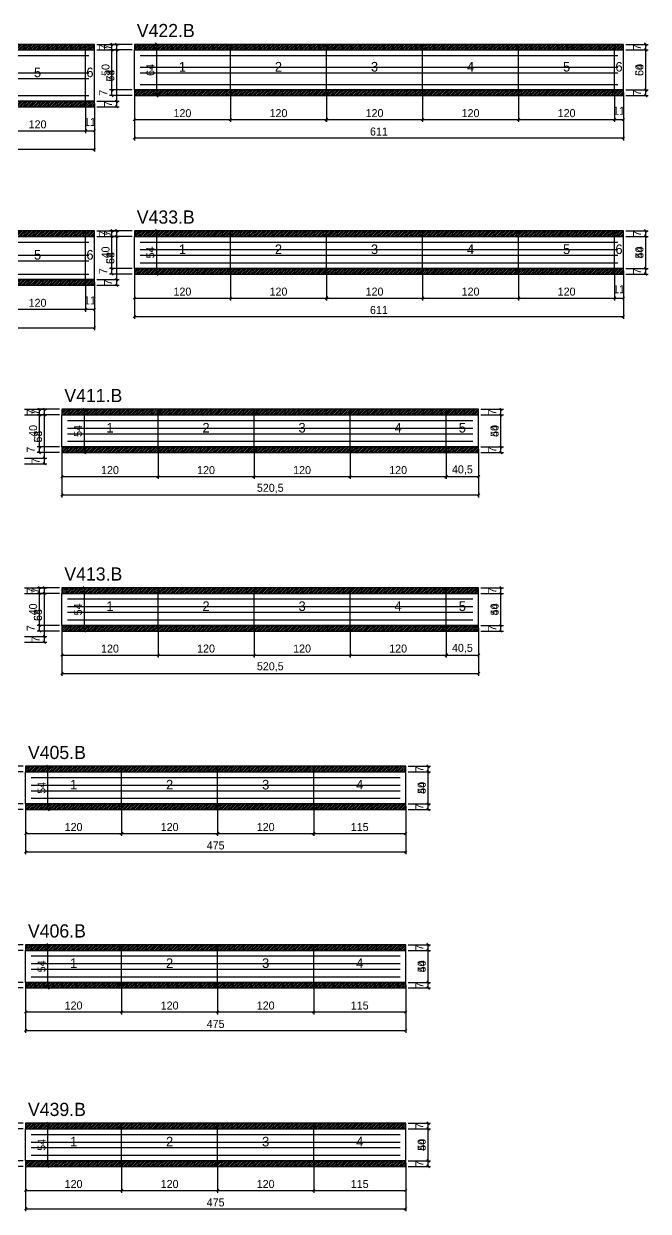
# Model space of a CAD drawing. Extents: x -10500 to 3070, y -11287 to 1250.
# Drawn here: x 720 to 1500, y -6580 to -5096 of the extents above; entities that cross this region are included whole.
import ezdxf
from ezdxf.enums import TextEntityAlignment as Align

# ---------------------------------------------------------------- set-up
doc = ezdxf.new("R2010")
doc.units = 0
for name, color, linetype in [('5', 5, 'Continuous'), ('COTA', 241, 'Continuous'), ('NOMENCLATURA', 7, 'Continuous'), ('Painéis', 200, 'Continuous'), ('SARR_2.2x7', 40, 'Continuous'), ('SCO-___-LAJ', 224, 'Continuous')]:
    doc.layers.add(name, color=color, linetype=linetype)
doc.dimstyles.new('PAINEL', dxfattribs={"dimtxt": 10, "dimasz": 3, "dimexe": 3, "dimexo": 3, "dimgap": 3, "dimtad": 1, "dimblk": 'OBLIQUE', "dimblk1": 'OBLIQUE', "dimcen": 2.5, "dimclrd": 4, "dimclre": 4, "dimclrt": 240, "dimazin": 3, "dimtfac": 1, "dimtmove": 0, "dimatfit": 3})

# ---------------------------------------------------------------- blocks, each defined once
blk = doc.blocks.new('_OBLIQUE')
at = {"color": 0, "linetype": 'BYBLOCK'}
blk.add_line((-0.5, -0.5), (0.5, 0.5), dxfattribs=at)

msp = doc.modelspace()

# ---------------------------------------------------------------- hatches: boundary and pattern name
at = {"layer": 'COTA'}
h = msp.add_hatch(dxfattribs=at)
h.set_pattern_fill('ANSI31', scale=0.5)
h.paths.add_polyline_path([(677, -5129), (797, -5129), (797, -5122), (677, -5122)])
h = msp.add_hatch(dxfattribs=at)
h.set_pattern_fill('ANSI31', scale=0.5)
h.paths.add_polyline_path([(797, -5129), (808, -5129), (808, -5122), (797, -5122)])
h = msp.add_hatch(dxfattribs=at)
h.set_pattern_fill('ANSI31', scale=0.5)
h.paths.add_polyline_path([(858, -5129), (978, -5129), (978, -5122), (858, -5122)])
h = msp.add_hatch(dxfattribs=at)
h.set_pattern_fill('ANSI31', scale=0.5)
h.paths.add_polyline_path([(978, -5129), (1098, -5129), (1098, -5122), (978, -5122)])
h = msp.add_hatch(dxfattribs=at)
h.set_pattern_fill('ANSI31', scale=0.5)
h.paths.add_polyline_path([(1098, -5129), (1218, -5129), (1218, -5122), (1098, -5122)])
h = msp.add_hatch(dxfattribs=at)
h.set_pattern_fill('ANSI31', scale=0.5)
h.paths.add_polyline_path([(1218, -5129), (1338, -5129), (1338, -5122), (1218, -5122)])
h = msp.add_hatch(dxfattribs=at)
h.set_pattern_fill('ANSI31', scale=0.5)
h.paths.add_polyline_path([(1338, -5129), (1458, -5129), (1458, -5122), (1338, -5122)])
h = msp.add_hatch(dxfattribs=at)
h.set_pattern_fill('ANSI31', scale=0.5)
h.paths.add_polyline_path([(1458, -5129), (1469, -5129), (1469, -5122), (1458, -5122)])
h = msp.add_hatch(dxfattribs=at)
h.set_pattern_fill('ANSI31', scale=0.5)
h.paths.add_polyline_path([(677, -5200), (797, -5200), (797, -5193), (677, -5193)])
h = msp.add_hatch(dxfattribs=at)
h.set_pattern_fill('ANSI31', scale=0.5)
h.paths.add_polyline_path([(797, -5200), (808, -5200), (808, -5193), (797, -5193)])
h = msp.add_hatch(dxfattribs=at)
h.set_pattern_fill('ANSI31', scale=0.5)
h.paths.add_polyline_path([(858, -5186), (978, -5186), (978, -5179), (858, -5179)])
h = msp.add_hatch(dxfattribs=at)
h.set_pattern_fill('ANSI31', scale=0.5)
h.paths.add_polyline_path([(978, -5186), (1098, -5186), (1098, -5179), (978, -5179)])
h = msp.add_hatch(dxfattribs=at)
h.set_pattern_fill('ANSI31', scale=0.5)
h.paths.add_polyline_path([(1098, -5186), (1218, -5186), (1218, -5179), (1098, -5179)])
h = msp.add_hatch(dxfattribs=at)
h.set_pattern_fill('ANSI31', scale=0.5)
h.paths.add_polyline_path([(1218, -5186), (1338, -5186), (1338, -5179), (1218, -5179)])
h = msp.add_hatch(dxfattribs=at)
h.set_pattern_fill('ANSI31', scale=0.5)
h.paths.add_polyline_path([(1338, -5186), (1458, -5186), (1458, -5179), (1338, -5179)])
h = msp.add_hatch(dxfattribs=at)
h.set_pattern_fill('ANSI31', scale=0.5)
h.paths.add_polyline_path([(1458, -5186), (1469, -5186), (1469, -5179), (1458, -5179)])
h = msp.add_hatch(dxfattribs=at)
h.set_pattern_fill('ANSI31', scale=0.5)
h.paths.add_polyline_path([(677, -5362), (797, -5362), (797, -5355), (677, -5355)])
h = msp.add_hatch(dxfattribs=at)
h.set_pattern_fill('ANSI31', scale=0.5)
h.paths.add_polyline_path([(797, -5362), (808, -5362), (808, -5355), (797, -5355)])
h = msp.add_hatch(dxfattribs=at)
h.set_pattern_fill('ANSI31', scale=0.5)
h.paths.add_polyline_path([(858, -5362), (978, -5362), (978, -5355), (858, -5355)])
h = msp.add_hatch(dxfattribs=at)
h.set_pattern_fill('ANSI31', scale=0.5)
h.paths.add_polyline_path([(978, -5362), (1098, -5362), (1098, -5355), (978, -5355)])
h = msp.add_hatch(dxfattribs=at)
h.set_pattern_fill('ANSI31', scale=0.5)
h.paths.add_polyline_path([(1098, -5362), (1218, -5362), (1218, -5355), (1098, -5355)])
h = msp.add_hatch(dxfattribs=at)
h.set_pattern_fill('ANSI31', scale=0.5)
h.paths.add_polyline_path([(1218, -5362), (1338, -5362), (1338, -5355), (1218, -5355)])
h = msp.add_hatch(dxfattribs=at)
h.set_pattern_fill('ANSI31', scale=0.5)
h.paths.add_polyline_path([(1338, -5362), (1458, -5362), (1458, -5355), (1338, -5355)])
h = msp.add_hatch(dxfattribs=at)
h.set_pattern_fill('ANSI31', scale=0.5)
h.paths.add_polyline_path([(1458, -5362), (1469, -5362), (1469, -5355), (1458, -5355)])
h = msp.add_hatch(dxfattribs=at)
h.set_pattern_fill('ANSI31', scale=0.5)
h.paths.add_polyline_path([(858, -5409), (978, -5409), (978, -5402), (858, -5402)])
h = msp.add_hatch(dxfattribs=at)
h.set_pattern_fill('ANSI31', scale=0.5)
h.paths.add_polyline_path([(978, -5409), (1098, -5409), (1098, -5402), (978, -5402)])
h = msp.add_hatch(dxfattribs=at)
h.set_pattern_fill('ANSI31', scale=0.5)
h.paths.add_polyline_path([(1098, -5409), (1218, -5409), (1218, -5402), (1098, -5402)])
h = msp.add_hatch(dxfattribs=at)
h.set_pattern_fill('ANSI31', scale=0.5)
h.paths.add_polyline_path([(1218, -5409), (1338, -5409), (1338, -5402), (1218, -5402)])
h = msp.add_hatch(dxfattribs=at)
h.set_pattern_fill('ANSI31', scale=0.5)
h.paths.add_polyline_path([(1338, -5409), (1458, -5409), (1458, -5402), (1338, -5402)])
h = msp.add_hatch(dxfattribs=at)
h.set_pattern_fill('ANSI31', scale=0.5)
h.paths.add_polyline_path([(1458, -5409), (1469, -5409), (1469, -5402), (1458, -5402)])
h = msp.add_hatch(dxfattribs=at)
h.set_pattern_fill('ANSI31', scale=0.5)
h.paths.add_polyline_path([(677, -5423), (797, -5423), (797, -5416), (677, -5416)])
h = msp.add_hatch(dxfattribs=at)
h.set_pattern_fill('ANSI31', scale=0.5)
h.paths.add_polyline_path([(797, -5423), (808, -5423), (808, -5416), (797, -5416)])
h = msp.add_hatch(dxfattribs=at)
h.set_pattern_fill('ANSI31', scale=0.5)
h.paths.add_polyline_path([(767.5, -5585), (887.5, -5585), (887.5, -5578), (767.5, -5578)])
h = msp.add_hatch(dxfattribs=at)
h.set_pattern_fill('ANSI31', scale=0.5)
h.paths.add_polyline_path([(887.5, -5585), (1007.5, -5585), (1007.5, -5578), (887.5, -5578)])
h = msp.add_hatch(dxfattribs=at)
h.set_pattern_fill('ANSI31', scale=0.5)
h.paths.add_polyline_path([(1007.5, -5585), (1127.5, -5585), (1127.5, -5578), (1007.5, -5578)])
h = msp.add_hatch(dxfattribs=at)
h.set_pattern_fill('ANSI31', scale=0.5)
h.paths.add_polyline_path([(1127.5, -5585), (1247.5, -5585), (1247.5, -5578), (1127.5, -5578)])
h = msp.add_hatch(dxfattribs=at)
h.set_pattern_fill('ANSI31', scale=0.5)
h.paths.add_polyline_path([(1247.5, -5585), (1288, -5585), (1288, -5578), (1247.5, -5578)])
h = msp.add_hatch(dxfattribs=at)
h.set_pattern_fill('ANSI31', scale=0.5)
h.paths.add_polyline_path([(767.5, -5632), (887.5, -5632), (887.5, -5625), (767.5, -5625)])
h = msp.add_hatch(dxfattribs=at)
h.set_pattern_fill('ANSI31', scale=0.5)
h.paths.add_polyline_path([(887.5, -5632), (1007.5, -5632), (1007.5, -5625), (887.5, -5625)])
h = msp.add_hatch(dxfattribs=at)
h.set_pattern_fill('ANSI31', scale=0.5)
h.paths.add_polyline_path([(1007.5, -5632), (1127.5, -5632), (1127.5, -5625), (1007.5, -5625)])
h = msp.add_hatch(dxfattribs=at)
h.set_pattern_fill('ANSI31', scale=0.5)
h.paths.add_polyline_path([(1127.5, -5632), (1247.5, -5632), (1247.5, -5625), (1127.5, -5625)])
h = msp.add_hatch(dxfattribs=at)
h.set_pattern_fill('ANSI31', scale=0.5)
h.paths.add_polyline_path([(1247.5, -5632), (1288, -5632), (1288, -5625), (1247.5, -5625)])
h = msp.add_hatch(dxfattribs=at)
h.set_pattern_fill('ANSI31', scale=0.5)
h.paths.add_polyline_path([(767.5, -5808), (887.5, -5808), (887.5, -5801), (767.5, -5801)])
h = msp.add_hatch(dxfattribs=at)
h.set_pattern_fill('ANSI31', scale=0.5)
h.paths.add_polyline_path([(887.5, -5808), (1007.5, -5808), (1007.5, -5801), (887.5, -5801)])
h = msp.add_hatch(dxfattribs=at)
h.set_pattern_fill('ANSI31', scale=0.5)
h.paths.add_polyline_path([(1007.5, -5808), (1127.5, -5808), (1127.5, -5801), (1007.5, -5801)])
h = msp.add_hatch(dxfattribs=at)
h.set_pattern_fill('ANSI31', scale=0.5)
h.paths.add_polyline_path([(1127.5, -5808), (1247.5, -5808), (1247.5, -5801), (1127.5, -5801)])
h = msp.add_hatch(dxfattribs=at)
h.set_pattern_fill('ANSI31', scale=0.5)
h.paths.add_polyline_path([(1247.5, -5808), (1288, -5808), (1288, -5801), (1247.5, -5801)])
h = msp.add_hatch(dxfattribs=at)
h.set_pattern_fill('ANSI31', scale=0.5)
h.paths.add_polyline_path([(767.5, -5855), (887.5, -5855), (887.5, -5848), (767.5, -5848)])
h = msp.add_hatch(dxfattribs=at)
h.set_pattern_fill('ANSI31', scale=0.5)
h.paths.add_polyline_path([(887.5, -5855), (1007.5, -5855), (1007.5, -5848), (887.5, -5848)])
h = msp.add_hatch(dxfattribs=at)
h.set_pattern_fill('ANSI31', scale=0.5)
h.paths.add_polyline_path([(1007.5, -5855), (1127.5, -5855), (1127.5, -5848), (1007.5, -5848)])
h = msp.add_hatch(dxfattribs=at)
h.set_pattern_fill('ANSI31', scale=0.5)
h.paths.add_polyline_path([(1127.5, -5855), (1247.5, -5855), (1247.5, -5848), (1127.5, -5848)])
h = msp.add_hatch(dxfattribs=at)
h.set_pattern_fill('ANSI31', scale=0.5)
h.paths.add_polyline_path([(1247.5, -5855), (1288, -5855), (1288, -5848), (1247.5, -5848)])
h = msp.add_hatch(dxfattribs=at)
h.set_pattern_fill('ANSI31', scale=0.5)
h.paths.add_polyline_path([(722, -6031), (842, -6031), (842, -6024), (722, -6024)])
h = msp.add_hatch(dxfattribs=at)
h.set_pattern_fill('ANSI31', scale=0.5)
h.paths.add_polyline_path([(842, -6031), (962, -6031), (962, -6024), (842, -6024)])
h = msp.add_hatch(dxfattribs=at)
h.set_pattern_fill('ANSI31', scale=0.5)
h.paths.add_polyline_path([(962, -6031), (1082, -6031), (1082, -6024), (962, -6024)])
h = msp.add_hatch(dxfattribs=at)
h.set_pattern_fill('ANSI31', scale=0.5)
h.paths.add_polyline_path([(1082, -6031), (1197, -6031), (1197, -6024), (1082, -6024)])
h = msp.add_hatch(dxfattribs=at)
h.set_pattern_fill('ANSI31', scale=0.5)
h.paths.add_polyline_path([(722, -6078), (842, -6078), (842, -6071), (722, -6071)])
h = msp.add_hatch(dxfattribs=at)
h.set_pattern_fill('ANSI31', scale=0.5)
h.paths.add_polyline_path([(842, -6078), (962, -6078), (962, -6071), (842, -6071)])
h = msp.add_hatch(dxfattribs=at)
h.set_pattern_fill('ANSI31', scale=0.5)
h.paths.add_polyline_path([(962, -6078), (1082, -6078), (1082, -6071), (962, -6071)])
h = msp.add_hatch(dxfattribs=at)
h.set_pattern_fill('ANSI31', scale=0.5)
h.paths.add_polyline_path([(1082, -6078), (1197, -6078), (1197, -6071), (1082, -6071)])
h = msp.add_hatch(dxfattribs=at)
h.set_pattern_fill('ANSI31', scale=0.5)
h.paths.add_polyline_path([(722, -6254), (842, -6254), (842, -6247), (722, -6247)])
h = msp.add_hatch(dxfattribs=at)
h.set_pattern_fill('ANSI31', scale=0.5)
h.paths.add_polyline_path([(842, -6254), (962, -6254), (962, -6247), (842, -6247)])
h = msp.add_hatch(dxfattribs=at)
h.set_pattern_fill('ANSI31', scale=0.5)
h.paths.add_polyline_path([(962, -6254), (1082, -6254), (1082, -6247), (962, -6247)])
h = msp.add_hatch(dxfattribs=at)
h.set_pattern_fill('ANSI31', scale=0.5)
h.paths.add_polyline_path([(1082, -6254), (1197, -6254), (1197, -6247), (1082, -6247)])
h = msp.add_hatch(dxfattribs=at)
h.set_pattern_fill('ANSI31', scale=0.5)
h.paths.add_polyline_path([(722, -6301), (842, -6301), (842, -6294), (722, -6294)])
h = msp.add_hatch(dxfattribs=at)
h.set_pattern_fill('ANSI31', scale=0.5)
h.paths.add_polyline_path([(842, -6301), (962, -6301), (962, -6294), (842, -6294)])
h = msp.add_hatch(dxfattribs=at)
h.set_pattern_fill('ANSI31', scale=0.5)
h.paths.add_polyline_path([(962, -6301), (1082, -6301), (1082, -6294), (962, -6294)])
h = msp.add_hatch(dxfattribs=at)
h.set_pattern_fill('ANSI31', scale=0.5)
h.paths.add_polyline_path([(1082, -6301), (1197, -6301), (1197, -6294), (1082, -6294)])
h = msp.add_hatch(dxfattribs=at)
h.set_pattern_fill('ANSI31', scale=0.5)
h.paths.add_polyline_path([(722, -6477), (842, -6477), (842, -6470), (722, -6470)])
h = msp.add_hatch(dxfattribs=at)
h.set_pattern_fill('ANSI31', scale=0.5)
h.paths.add_polyline_path([(842, -6477), (962, -6477), (962, -6470), (842, -6470)])
h = msp.add_hatch(dxfattribs=at)
h.set_pattern_fill('ANSI31', scale=0.5)
h.paths.add_polyline_path([(962, -6477), (1082, -6477), (1082, -6470), (962, -6470)])
h = msp.add_hatch(dxfattribs=at)
h.set_pattern_fill('ANSI31', scale=0.5)
h.paths.add_polyline_path([(1082, -6477), (1197, -6477), (1197, -6470), (1082, -6470)])
h = msp.add_hatch(dxfattribs=at)
h.set_pattern_fill('ANSI31', scale=0.5)
h.paths.add_polyline_path([(722, -6524), (842, -6524), (842, -6517), (722, -6517)])
h = msp.add_hatch(dxfattribs=at)
h.set_pattern_fill('ANSI31', scale=0.5)
h.paths.add_polyline_path([(842, -6524), (962, -6524), (962, -6517), (842, -6517)])
h = msp.add_hatch(dxfattribs=at)
h.set_pattern_fill('ANSI31', scale=0.5)
h.paths.add_polyline_path([(962, -6524), (1082, -6524), (1082, -6517), (962, -6517)])
h = msp.add_hatch(dxfattribs=at)
h.set_pattern_fill('ANSI31', scale=0.5)
h.paths.add_polyline_path([(1082, -6524), (1197, -6524), (1197, -6517), (1082, -6517)])

# ---------------------------------------------------------------- linework, layer by layer
at = {"layer": 'Painéis'}
for p, q in [((677, -5129), (797, -5129)), ((797, -5193), (797, -5129)), ((797, -5193), (797, -5129)), ((797, -5129), (808, -5129)), ((797, -5193), (797, -5129)), ((808, -5193), (808, -5129)), ((858, -5129), (978, -5129)), ((858, -5179), (858, -5129)), ((978, -5179), (978, -5129)), ((978, -5179), (978, -5129)), ((978, -5129), (1098, -5129)), ((978, -5179), (978, -5129)), ((1098, -5179), (1098, -5129)), ((1098, -5179), (1098, -5129)), ((1098, -5129), (1218, -5129)), ((1098, -5179), (1098, -5129)), ((1218, -5179), (1218, -5129)), ((1218, -5179), (1218, -5129)), ((1218, -5129), (1338, -5129)), ((1218, -5179), (1218, -5129)), ((1338, -5179), (1338, -5129)), ((1338, -5179), (1338, -5129)), ((1338, -5129), (1458, -5129)), ((1338, -5179), (1338, -5129)), ((1458, -5179), (1458, -5129)), ((1458, -5179), (1458, -5129)), ((1458, -5129), (1469, -5129)), ((1458, -5179), (1458, -5129)), ((1469, -5179), (1469, -5129)), ((677, -5193), (797, -5193)), ((797, -5193), (808, -5193)), ((858, -5179), (978, -5179)), ((978, -5179), (1098, -5179)), ((1098, -5179), (1218, -5179)), ((1218, -5179), (1338, -5179)), ((1338, -5179), (1458, -5179)), ((1458, -5179), (1469, -5179)), ((677, -5362), (797, -5362)), ((797, -5416), (797, -5362)), ((797, -5416), (797, -5362)), ((797, -5362), (808, -5362)), ((797, -5416), (797, -5362)), ((808, -5416), (808, -5362)), ((858, -5362), (978, -5362)), ((858, -5402), (858, -5362)), ((978, -5402), (978, -5362)), ((978, -5402), (978, -5362)), ((978, -5362), (1098, -5362)), ((978, -5402), (978, -5362)), ((1098, -5402), (1098, -5362)), ((1098, -5402), (1098, -5362)), ((1098, -5362), (1218, -5362)), ((1098, -5402), (1098, -5362)), ((1218, -5402), (1218, -5362)), ((1218, -5402), (1218, -5362)), ((1218, -5362), (1338, -5362)), ((1218, -5402), (1218, -5362)), ((1338, -5402), (1338, -5362)), ((1338, -5402), (1338, -5362)), ((1338, -5362), (1458, -5362)), ((1338, -5402), (1338, -5362)), ((1458, -5402), (1458, -5362)), ((1458, -5402), (1458, -5362)), ((1458, -5362), (1469, -5362)), ((1458, -5402), (1458, -5362)), ((1469, -5402), (1469, -5362)), ((858, -5402), (978, -5402)), ((978, -5402), (1098, -5402)), ((1098, -5402), (1218, -5402)), ((1218, -5402), (1338, -5402)), ((1338, -5402), (1458, -5402)), ((1458, -5402), (1469, -5402)), ((677, -5416), (797, -5416)), ((797, -5416), (808, -5416)), ((767.5, -5585), (887.5, -5585)), ((767.5, -5625), (767.5, -5585)), ((887.5, -5625), (887.5, -5585)), ((887.5, -5625), (887.5, -5585)), ((887.5, -5585), (1007.5, -5585)), ((887.5, -5625), (887.5, -5585)), ((1007.5, -5625), (1007.5, -5585)), ((1007.5, -5625), (1007.5, -5585)), ((1007.5, -5585), (1127.5, -5585)), ((1007.5, -5625), (1007.5, -5585)), ((1127.5, -5625), (1127.5, -5585)), ((1127.5, -5625), (1127.5, -5585)), ((1127.5, -5585), (1247.5, -5585)), ((1127.5, -5625), (1127.5, -5585)), ((1247.5, -5625), (1247.5, -5585)), ((1247.5, -5625), (1247.5, -5585)), ((1247.5, -5585), (1288, -5585)), ((1247.5, -5625), (1247.5, -5585)), ((1288, -5625), (1288, -5585)), ((767.5, -5625), (887.5, -5625)), ((887.5, -5625), (1007.5, -5625)), ((1007.5, -5625), (1127.5, -5625)), ((1127.5, -5625), (1247.5, -5625)), ((1247.5, -5625), (1288, -5625)), ((767.5, -5808), (887.5, -5808)), ((767.5, -5848), (767.5, -5808)), ((887.5, -5848), (887.5, -5808)), ((887.5, -5848), (887.5, -5808)), ((887.5, -5808), (1007.5, -5808)), ((887.5, -5848), (887.5, -5808)), ((1007.5, -5848), (1007.5, -5808)), ((1007.5, -5848), (1007.5, -5808)), ((1007.5, -5808), (1127.5, -5808)), ((1007.5, -5848), (1007.5, -5808)), ((1127.5, -5848), (1127.5, -5808)), ((1127.5, -5848), (1127.5, -5808)), ((1127.5, -5808), (1247.5, -5808)), ((1127.5, -5848), (1127.5, -5808)), ((1247.5, -5848), (1247.5, -5808)), ((1247.5, -5848), (1247.5, -5808)), ((1247.5, -5808), (1288, -5808)), ((1247.5, -5848), (1247.5, -5808)), ((1288, -5848), (1288, -5808)), ((767.5, -5848), (887.5, -5848)), ((887.5, -5848), (1007.5, -5848)), ((1007.5, -5848), (1127.5, -5848)), ((1127.5, -5848), (1247.5, -5848)), ((1247.5, -5848), (1288, -5848)), ((722, -6031), (842, -6031)), ((722, -6071), (722, -6031)), ((842, -6071), (842, -6031)), ((842, -6071), (842, -6031)), ((842, -6031), (962, -6031)), ((842, -6071), (842, -6031)), ((962, -6071), (962, -6031)), ((962, -6071), (962, -6031)), ((962, -6031), (1082, -6031)), ((962, -6071), (962, -6031)), ((1082, -6071), (1082, -6031)), ((1082, -6071), (1082, -6031)), ((1082, -6031), (1197, -6031)), ((1082, -6071), (1082, -6031)), ((1197, -6071), (1197, -6031)), ((722, -6071), (842, -6071)), ((842, -6071), (962, -6071)), ((962, -6071), (1082, -6071)), ((1082, -6071), (1197, -6071)), ((722, -6254), (842, -6254)), ((722, -6294), (722, -6254)), ((842, -6294), (842, -6254)), ((842, -6294), (842, -6254)), ((842, -6254), (962, -6254)), ((842, -6294), (842, -6254)), ((962, -6294), (962, -6254)), ((962, -6294), (962, -6254)), ((962, -6254), (1082, -6254)), ((962, -6294), (962, -6254)), ((1082, -6294), (1082, -6254)), ((1082, -6294), (1082, -6254)), ((1082, -6254), (1197, -6254)), ((1082, -6294), (1082, -6254)), ((1197, -6294), (1197, -6254)), ((722, -6294), (842, -6294)), ((842, -6294), (962, -6294)), ((962, -6294), (1082, -6294)), ((1082, -6294), (1197, -6294)), ((722, -6477), (842, -6477)), ((722, -6517), (722, -6477)), ((842, -6517), (842, -6477)), ((842, -6517), (842, -6477)), ((842, -6477), (962, -6477)), ((842, -6517), (842, -6477)), ((962, -6517), (962, -6477)), ((962, -6517), (962, -6477)), ((962, -6477), (1082, -6477)), ((962, -6517), (962, -6477)), ((1082, -6517), (1082, -6477)), ((1082, -6517), (1082, -6477)), ((1082, -6477), (1197, -6477)), ((1082, -6517), (1082, -6477)), ((1197, -6517), (1197, -6477)), ((722, -6517), (842, -6517)), ((842, -6517), (962, -6517)), ((962, -6517), (1082, -6517)), ((1082, -6517), (1197, -6517))]:
    msp.add_line(p, q, dxfattribs=at)
at = {"layer": 'SARR_2.2x7'}
for points in [[(677, -5136), (797, -5136)], [(677, -5136), (797, -5136)], [(797, -5136), (801, -5136)], [(797, -5136), (801, -5136)], [(865, -5136), (978, -5136)], [(865, -5136), (978, -5136)], [(978, -5136), (1098, -5136)], [(978, -5136), (1098, -5136)], [(1098, -5136), (1218, -5136)], [(1098, -5136), (1218, -5136)], [(1218, -5136), (1338, -5136)], [(1218, -5136), (1338, -5136)], [(1338, -5136), (1458, -5136)], [(1338, -5136), (1458, -5136)], [(1458, -5136), (1462, -5136)], [(1458, -5136), (1462, -5136)], [(677, -5157.5), (797, -5157.5)], [(677, -5157.5), (797, -5157.5)], [(797, -5157.5), (801, -5157.5)], [(797, -5157.5), (801, -5157.5)], [(865, -5150.5), (978, -5150.5)], [(865, -5150.5), (978, -5150.5)], [(865, -5157.5), (978, -5157.5)], [(865, -5157.5), (978, -5157.5)], [(978, -5150.5), (1098, -5150.5)], [(978, -5150.5), (1098, -5150.5)], [(978, -5157.5), (1098, -5157.5)], [(978, -5157.5), (1098, -5157.5)], [(1098, -5150.5), (1218, -5150.5)], [(1098, -5150.5), (1218, -5150.5)], [(1098, -5157.5), (1218, -5157.5)], [(1098, -5157.5), (1218, -5157.5)], [(1218, -5150.5), (1338, -5150.5)], [(1218, -5150.5), (1338, -5150.5)], [(1218, -5157.5), (1338, -5157.5)], [(1218, -5157.5), (1338, -5157.5)], [(1338, -5150.5), (1458, -5150.5)], [(1338, -5150.5), (1458, -5150.5)], [(1338, -5157.5), (1458, -5157.5)], [(1338, -5157.5), (1458, -5157.5)], [(1458, -5150.5), (1462, -5150.5)], [(1458, -5150.5), (1462, -5150.5)], [(1458, -5157.5), (1462, -5157.5)], [(1458, -5157.5), (1462, -5157.5)], [(677, -5164.5), (797, -5164.5)], [(677, -5164.5), (797, -5164.5)], [(797, -5164.5), (801, -5164.5)], [(797, -5164.5), (801, -5164.5)], [(865, -5172), (978, -5172)], [(865, -5172), (978, -5172)], [(978, -5172), (1098, -5172)], [(978, -5172), (1098, -5172)], [(1098, -5172), (1218, -5172)], [(1098, -5172), (1218, -5172)], [(1218, -5172), (1338, -5172)], [(1218, -5172), (1338, -5172)], [(1338, -5172), (1458, -5172)], [(1338, -5172), (1458, -5172)], [(1458, -5172), (1462, -5172)], [(1458, -5172), (1462, -5172)], [(677, -5186), (797, -5186)], [(677, -5186), (797, -5186)], [(797, -5186), (801, -5186)], [(797, -5186), (801, -5186)], [(677, -5369), (797, -5369)], [(677, -5369), (797, -5369)], [(797, -5369), (801, -5369)], [(797, -5369), (801, -5369)], [(865, -5369), (978, -5369)], [(865, -5369), (978, -5369)], [(978, -5369), (1098, -5369)], [(978, -5369), (1098, -5369)], [(1098, -5369), (1218, -5369)], [(1098, -5369), (1218, -5369)], [(1218, -5369), (1338, -5369)], [(1218, -5369), (1338, -5369)], [(1338, -5369), (1458, -5369)], [(1338, -5369), (1458, -5369)], [(1458, -5369), (1462, -5369)], [(1458, -5369), (1462, -5369)], [(677, -5385.5), (797, -5385.5)], [(677, -5385.5), (797, -5385.5)], [(797, -5385.5), (801, -5385.5)], [(797, -5385.5), (801, -5385.5)], [(865, -5378.5), (978, -5378.5)], [(865, -5378.5), (978, -5378.5)], [(865, -5385.5), (978, -5385.5)], [(865, -5385.5), (978, -5385.5)], [(978, -5378.5), (1098, -5378.5)], [(978, -5378.5), (1098, -5378.5)], [(978, -5385.5), (1098, -5385.5)], [(978, -5385.5), (1098, -5385.5)], [(1098, -5378.5), (1218, -5378.5)], [(1098, -5378.5), (1218, -5378.5)], [(1098, -5385.5), (1218, -5385.5)], [(1098, -5385.5), (1218, -5385.5)], [(1218, -5378.5), (1338, -5378.5)], [(1218, -5378.5), (1338, -5378.5)], [(1218, -5385.5), (1338, -5385.5)], [(1218, -5385.5), (1338, -5385.5)], [(1338, -5378.5), (1458, -5378.5)], [(1338, -5378.5), (1458, -5378.5)], [(1338, -5385.5), (1458, -5385.5)], [(1338, -5385.5), (1458, -5385.5)], [(1458, -5378.5), (1462, -5378.5)], [(1458, -5378.5), (1462, -5378.5)], [(1458, -5385.5), (1462, -5385.5)], [(1458, -5385.5), (1462, -5385.5)], [(677, -5392.5), (797, -5392.5)], [(677, -5392.5), (797, -5392.5)], [(797, -5392.5), (801, -5392.5)], [(797, -5392.5), (801, -5392.5)], [(865, -5395), (978, -5395)], [(865, -5395), (978, -5395)], [(978, -5395), (1098, -5395)], [(978, -5395), (1098, -5395)], [(1098, -5395), (1218, -5395)], [(1098, -5395), (1218, -5395)], [(1218, -5395), (1338, -5395)], [(1218, -5395), (1338, -5395)], [(1338, -5395), (1458, -5395)], [(1338, -5395), (1458, -5395)], [(1458, -5395), (1462, -5395)], [(1458, -5395), (1462, -5395)], [(677, -5409), (797, -5409)], [(677, -5409), (797, -5409)], [(797, -5409), (801, -5409)], [(797, -5409), (801, -5409)], [(774.5, -5592), (887.5, -5592)], [(774.5, -5592), (887.5, -5592)], [(887.5, -5592), (1007.5, -5592)], [(887.5, -5592), (1007.5, -5592)], [(1007.5, -5592), (1127.5, -5592)], [(1007.5, -5592), (1127.5, -5592)], [(1127.5, -5592), (1247.5, -5592)], [(1127.5, -5592), (1247.5, -5592)], [(1247.5, -5592), (1281, -5592)], [(1247.5, -5592), (1281, -5592)], [(774.5, -5601.5), (887.5, -5601.5)], [(774.5, -5601.5), (887.5, -5601.5)], [(774.5, -5608.5), (887.5, -5608.5)], [(774.5, -5608.5), (887.5, -5608.5)], [(887.5, -5601.5), (1007.5, -5601.5)], [(887.5, -5601.5), (1007.5, -5601.5)], [(887.5, -5608.5), (1007.5, -5608.5)], [(887.5, -5608.5), (1007.5, -5608.5)], [(1007.5, -5601.5), (1127.5, -5601.5)], [(1007.5, -5601.5), (1127.5, -5601.5)], [(1007.5, -5608.5), (1127.5, -5608.5)], [(1007.5, -5608.5), (1127.5, -5608.5)], [(1127.5, -5601.5), (1247.5, -5601.5)], [(1127.5, -5601.5), (1247.5, -5601.5)], [(1127.5, -5608.5), (1247.5, -5608.5)], [(1127.5, -5608.5), (1247.5, -5608.5)], [(1247.5, -5601.5), (1281, -5601.5)], [(1247.5, -5601.5), (1281, -5601.5)], [(1247.5, -5608.5), (1281, -5608.5)], [(1247.5, -5608.5), (1281, -5608.5)], [(774.5, -5618), (887.5, -5618)], [(774.5, -5618), (887.5, -5618)], [(887.5, -5618), (1007.5, -5618)], [(887.5, -5618), (1007.5, -5618)], [(1007.5, -5618), (1127.5, -5618)], [(1007.5, -5618), (1127.5, -5618)], [(1127.5, -5618), (1247.5, -5618)], [(1127.5, -5618), (1247.5, -5618)], [(1247.5, -5618), (1281, -5618)], [(1247.5, -5618), (1281, -5618)], [(774.5, -5815), (887.5, -5815)], [(774.5, -5815), (887.5, -5815)], [(887.5, -5815), (1007.5, -5815)], [(887.5, -5815), (1007.5, -5815)], [(1007.5, -5815), (1127.5, -5815)], [(1007.5, -5815), (1127.5, -5815)], [(1127.5, -5815), (1247.5, -5815)], [(1127.5, -5815), (1247.5, -5815)], [(1247.5, -5815), (1281, -5815)], [(1247.5, -5815), (1281, -5815)], [(774.5, -5824.5), (887.5, -5824.5)], [(774.5, -5824.5), (887.5, -5824.5)], [(887.5, -5824.5), (1007.5, -5824.5)], [(887.5, -5824.5), (1007.5, -5824.5)], [(1007.5, -5824.5), (1127.5, -5824.5)], [(1007.5, -5824.5), (1127.5, -5824.5)], [(1127.5, -5824.5), (1247.5, -5824.5)], [(1127.5, -5824.5), (1247.5, -5824.5)], [(1247.5, -5824.5), (1281, -5824.5)], [(1247.5, -5824.5), (1281, -5824.5)], [(774.5, -5831.5), (887.5, -5831.5)], [(774.5, -5831.5), (887.5, -5831.5)], [(774.5, -5841), (887.5, -5841)], [(774.5, -5841), (887.5, -5841)], [(887.5, -5831.5), (1007.5, -5831.5)], [(887.5, -5831.5), (1007.5, -5831.5)], [(887.5, -5841), (1007.5, -5841)], [(887.5, -5841), (1007.5, -5841)], [(1007.5, -5831.5), (1127.5, -5831.5)], [(1007.5, -5831.5), (1127.5, -5831.5)], [(1007.5, -5841), (1127.5, -5841)], [(1007.5, -5841), (1127.5, -5841)], [(1127.5, -5831.5), (1247.5, -5831.5)], [(1127.5, -5831.5), (1247.5, -5831.5)], [(1127.5, -5841), (1247.5, -5841)], [(1127.5, -5841), (1247.5, -5841)], [(1247.5, -5831.5), (1281, -5831.5)], [(1247.5, -5831.5), (1281, -5831.5)], [(1247.5, -5841), (1281, -5841)], [(1247.5, -5841), (1281, -5841)], [(729, -6038), (842, -6038)], [(729, -6038), (842, -6038)], [(842, -6038), (962, -6038)], [(842, -6038), (962, -6038)], [(962, -6038), (1082, -6038)], [(962, -6038), (1082, -6038)], [(1082, -6038), (1190, -6038)], [(1082, -6038), (1190, -6038)], [(729, -6047.5), (842, -6047.5)], [(729, -6047.5), (842, -6047.5)], [(842, -6047.5), (962, -6047.5)], [(842, -6047.5), (962, -6047.5)], [(962, -6047.5), (1082, -6047.5)], [(962, -6047.5), (1082, -6047.5)], [(1082, -6047.5), (1190, -6047.5)], [(1082, -6047.5), (1190, -6047.5)], [(729, -6054.5), (842, -6054.5)], [(729, -6054.5), (842, -6054.5)], [(729, -6064), (842, -6064)], [(729, -6064), (842, -6064)], [(842, -6054.5), (962, -6054.5)], [(842, -6054.5), (962, -6054.5)], [(842, -6064), (962, -6064)], [(842, -6064), (962, -6064)], [(962, -6054.5), (1082, -6054.5)], [(962, -6054.5), (1082, -6054.5)], [(962, -6064), (1082, -6064)], [(962, -6064), (1082, -6064)], [(1082, -6054.5), (1190, -6054.5)], [(1082, -6054.5), (1190, -6054.5)], [(1082, -6064), (1190, -6064)], [(1082, -6064), (1190, -6064)], [(729, -6261), (842, -6261)], [(729, -6261), (842, -6261)], [(842, -6261), (962, -6261)], [(842, -6261), (962, -6261)], [(962, -6261), (1082, -6261)], [(962, -6261), (1082, -6261)], [(1082, -6261), (1190, -6261)], [(1082, -6261), (1190, -6261)], [(729, -6270.5), (842, -6270.5)], [(729, -6270.5), (842, -6270.5)], [(842, -6270.5), (962, -6270.5)], [(842, -6270.5), (962, -6270.5)], [(962, -6270.5), (1082, -6270.5)], [(962, -6270.5), (1082, -6270.5)], [(1082, -6270.5), (1190, -6270.5)], [(1082, -6270.5), (1190, -6270.5)], [(729, -6277.5), (842, -6277.5)], [(729, -6277.5), (842, -6277.5)], [(729, -6287), (842, -6287)], [(729, -6287), (842, -6287)], [(842, -6277.5), (962, -6277.5)], [(842, -6277.5), (962, -6277.5)], [(842, -6287), (962, -6287)], [(842, -6287), (962, -6287)], [(962, -6277.5), (1082, -6277.5)], [(962, -6277.5), (1082, -6277.5)], [(962, -6287), (1082, -6287)], [(962, -6287), (1082, -6287)], [(1082, -6277.5), (1190, -6277.5)], [(1082, -6277.5), (1190, -6277.5)], [(1082, -6287), (1190, -6287)], [(1082, -6287), (1190, -6287)], [(729, -6484), (842, -6484)], [(729, -6484), (842, -6484)], [(729, -6493.5), (842, -6493.5)], [(729, -6493.5), (842, -6493.5)], [(842, -6484), (962, -6484)], [(842, -6484), (962, -6484)], [(842, -6493.5), (962, -6493.5)], [(842, -6493.5), (962, -6493.5)], [(962, -6484), (1082, -6484)], [(962, -6484), (1082, -6484)], [(962, -6493.5), (1082, -6493.5)], [(962, -6493.5), (1082, -6493.5)], [(1082, -6484), (1190, -6484)], [(1082, -6484), (1190, -6484)], [(1082, -6493.5), (1190, -6493.5)], [(1082, -6493.5), (1190, -6493.5)], [(729, -6500.5), (842, -6500.5)], [(729, -6500.5), (842, -6500.5)], [(729, -6510), (842, -6510)], [(729, -6510), (842, -6510)], [(842, -6500.5), (962, -6500.5)], [(842, -6500.5), (962, -6500.5)], [(842, -6510), (962, -6510)], [(842, -6510), (962, -6510)], [(962, -6500.5), (1082, -6500.5)], [(962, -6500.5), (1082, -6500.5)], [(962, -6510), (1082, -6510)], [(962, -6510), (1082, -6510)], [(1082, -6500.5), (1190, -6500.5)], [(1082, -6500.5), (1190, -6500.5)], [(1082, -6510), (1190, -6510)], [(1082, -6510), (1190, -6510)]]:
    msp.add_lwpolyline(points, dxfattribs=at)
at = {"layer": 'SCO-___-LAJ'}
for points in [[(677, -5129), (797, -5129), (797, -5122), (677, -5122)], [(797, -5129), (808, -5129), (808, -5122), (797, -5122)], [(858, -5129), (978, -5129), (978, -5122), (858, -5122)], [(978, -5129), (1098, -5129), (1098, -5122), (978, -5122)], [(1098, -5129), (1218, -5129), (1218, -5122), (1098, -5122)], [(1218, -5129), (1338, -5129), (1338, -5122), (1218, -5122)], [(1338, -5129), (1458, -5129), (1458, -5122), (1338, -5122)], [(1458, -5129), (1469, -5129), (1469, -5122), (1458, -5122)], [(677, -5200), (797, -5200), (797, -5193), (677, -5193)], [(797, -5200), (808, -5200), (808, -5193), (797, -5193)], [(858, -5186), (978, -5186), (978, -5179), (858, -5179)], [(978, -5186), (1098, -5186), (1098, -5179), (978, -5179)], [(1098, -5186), (1218, -5186), (1218, -5179), (1098, -5179)], [(1218, -5186), (1338, -5186), (1338, -5179), (1218, -5179)], [(1338, -5186), (1458, -5186), (1458, -5179), (1338, -5179)], [(1458, -5186), (1469, -5186), (1469, -5179), (1458, -5179)], [(677, -5362), (797, -5362), (797, -5355), (677, -5355)], [(797, -5362), (808, -5362), (808, -5355), (797, -5355)], [(858, -5362), (978, -5362), (978, -5355), (858, -5355)], [(978, -5362), (1098, -5362), (1098, -5355), (978, -5355)], [(1098, -5362), (1218, -5362), (1218, -5355), (1098, -5355)], [(1218, -5362), (1338, -5362), (1338, -5355), (1218, -5355)], [(1338, -5362), (1458, -5362), (1458, -5355), (1338, -5355)], [(1458, -5362), (1469, -5362), (1469, -5355), (1458, -5355)], [(858, -5409), (978, -5409), (978, -5402), (858, -5402)], [(978, -5409), (1098, -5409), (1098, -5402), (978, -5402)], [(1098, -5409), (1218, -5409), (1218, -5402), (1098, -5402)], [(1218, -5409), (1338, -5409), (1338, -5402), (1218, -5402)], [(1338, -5409), (1458, -5409), (1458, -5402), (1338, -5402)], [(1458, -5409), (1469, -5409), (1469, -5402), (1458, -5402)], [(677, -5423), (797, -5423), (797, -5416), (677, -5416)], [(797, -5423), (808, -5423), (808, -5416), (797, -5416)], [(767.5, -5585), (887.5, -5585), (887.5, -5578), (767.5, -5578)], [(887.5, -5585), (1007.5, -5585), (1007.5, -5578), (887.5, -5578)], [(1007.5, -5585), (1127.5, -5585), (1127.5, -5578), (1007.5, -5578)], [(1127.5, -5585), (1247.5, -5585), (1247.5, -5578), (1127.5, -5578)], [(1247.5, -5585), (1288, -5585), (1288, -5578), (1247.5, -5578)], [(767.5, -5632), (887.5, -5632), (887.5, -5625), (767.5, -5625)], [(887.5, -5632), (1007.5, -5632), (1007.5, -5625), (887.5, -5625)], [(1007.5, -5632), (1127.5, -5632), (1127.5, -5625), (1007.5, -5625)], [(1127.5, -5632), (1247.5, -5632), (1247.5, -5625), (1127.5, -5625)], [(1247.5, -5632), (1288, -5632), (1288, -5625), (1247.5, -5625)], [(767.5, -5808), (887.5, -5808), (887.5, -5801), (767.5, -5801)], [(887.5, -5808), (1007.5, -5808), (1007.5, -5801), (887.5, -5801)], [(1007.5, -5808), (1127.5, -5808), (1127.5, -5801), (1007.5, -5801)], [(1127.5, -5808), (1247.5, -5808), (1247.5, -5801), (1127.5, -5801)], [(1247.5, -5808), (1288, -5808), (1288, -5801), (1247.5, -5801)], [(767.5, -5855), (887.5, -5855), (887.5, -5848), (767.5, -5848)], [(887.5, -5855), (1007.5, -5855), (1007.5, -5848), (887.5, -5848)], [(1007.5, -5855), (1127.5, -5855), (1127.5, -5848), (1007.5, -5848)], [(1127.5, -5855), (1247.5, -5855), (1247.5, -5848), (1127.5, -5848)], [(1247.5, -5855), (1288, -5855), (1288, -5848), (1247.5, -5848)], [(722, -6031), (842, -6031), (842, -6024), (722, -6024)], [(842, -6031), (962, -6031), (962, -6024), (842, -6024)], [(962, -6031), (1082, -6031), (1082, -6024), (962, -6024)], [(1082, -6031), (1197, -6031), (1197, -6024), (1082, -6024)], [(722, -6078), (842, -6078), (842, -6071), (722, -6071)], [(842, -6078), (962, -6078), (962, -6071), (842, -6071)], [(962, -6078), (1082, -6078), (1082, -6071), (962, -6071)], [(1082, -6078), (1197, -6078), (1197, -6071), (1082, -6071)], [(722, -6254), (842, -6254), (842, -6247), (722, -6247)], [(842, -6254), (962, -6254), (962, -6247), (842, -6247)], [(962, -6254), (1082, -6254), (1082, -6247), (962, -6247)], [(1082, -6254), (1197, -6254), (1197, -6247), (1082, -6247)], [(722, -6301), (842, -6301), (842, -6294), (722, -6294)], [(842, -6301), (962, -6301), (962, -6294), (842, -6294)], [(962, -6301), (1082, -6301), (1082, -6294), (962, -6294)], [(1082, -6301), (1197, -6301), (1197, -6294), (1082, -6294)], [(722, -6477), (842, -6477), (842, -6470), (722, -6470)], [(842, -6477), (962, -6477), (962, -6470), (842, -6470)], [(962, -6477), (1082, -6477), (1082, -6470), (962, -6470)], [(1082, -6477), (1197, -6477), (1197, -6470), (1082, -6470)], [(722, -6524), (842, -6524), (842, -6517), (722, -6517)], [(842, -6524), (962, -6524), (962, -6517), (842, -6517)], [(962, -6524), (1082, -6524), (1082, -6517), (962, -6517)], [(1082, -6524), (1197, -6524), (1197, -6517), (1082, -6517)]]:
    msp.add_lwpolyline(points, close=True, dxfattribs=at)

# ---------------------------------------------------------------- texts
at = {"layer": '5'}
for s, p in [('1', (918, -5150)), ('2', (1038, -5150)), ('3', (1158, -5150)), ('4', (1278, -5150)), ('5', (1398, -5150)), ('6', (1463.5, -5150)), ('5', (737, -5157)), ('6', (802.5, -5157)), ('5', (737, -5385)), ('6', (802.5, -5385)), ('1', (918, -5378)), ('2', (1038, -5378)), ('3', (1158, -5378)), ('4', (1278, -5378)), ('5', (1398, -5378)), ('6', (1463.5, -5378)), ('1', (827.5, -5601)), ('2', (947.5, -5601)), ('3', (1067.5, -5601)), ('4', (1187.5, -5601)), ('5', (1267.75, -5601)), ('1', (827.5, -5824)), ('2', (947.5, -5824)), ('3', (1067.5, -5824)), ('4', (1187.5, -5824)), ('5', (1267.75, -5824)), ('1', (782, -6047)), ('2', (902, -6047)), ('3', (1022, -6047)), ('4', (1139.5, -6047)), ('1', (782, -6270)), ('2', (902, -6270)), ('3', (1022, -6270)), ('4', (1139.5, -6270)), ('1', (782, -6493)), ('2', (902, -6493)), ('3', (1022, -6493)), ('4', (1139.5, -6493))]:
    msp.add_text(s, height=12, dxfattribs=at).set_placement(p, align=Align.MIDDLE_CENTER)
at = {"layer": 'NOMENCLATURA'}
for s, p in [('V422.B', (861, -5113)), ('V433.B', (861, -5346)), ('V411.B', (770.5, -5569)), ('V413.B', (770.5, -5792)), ('V405.B', (725, -6015)), ('V406.B', (725, -6238)), ('V439.B', (725, -6461))]:
    msp.add_text(s, height=16.5, dxfattribs=at).set_placement(p)

# ---------------------------------------------------------------- dimensions: what is measured, and where the dimension line sits
at = {"layer": 'COTA'}
for base, p1, p2 in [((836, -5200), (808, -5200), (808, -5122)), ((836, -5129), (808, -5129), (808, -5122)), ((836, -5193), (808, -5193), (808, -5129)), ((830, -5129), (858, -5129), (858, -5122)), ((830, -5179), (858, -5179), (858, -5129)), ((886, -5186), (858, -5186), (858, -5122)), ((1497, -5186), (1469, -5186), (1469, -5122)), ((1497, -5129), (1469, -5129), (1469, -5122)), ((1497, -5179), (1469, -5179), (1469, -5129)), ((830, -5186), (858, -5186), (858, -5179)), ((1497, -5186), (1469, -5186), (1469, -5179)), ((836, -5200), (808, -5200), (808, -5193)), ((836, -5423), (808, -5423), (808, -5355)), ((836, -5362), (808, -5362), (808, -5355)), ((830, -5362), (858, -5362), (858, -5355)), ((886, -5409), (858, -5409), (858, -5355)), ((1497, -5409), (1469, -5409), (1469, -5355)), ((1497, -5362), (1469, -5362), (1469, -5355)), ((836, -5416), (808, -5416), (808, -5362)), ((830, -5402), (858, -5402), (858, -5362)), ((1497, -5402), (1469, -5402), (1469, -5362)), ((830, -5409), (858, -5409), (858, -5402)), ((1497, -5409), (1469, -5409), (1469, -5402)), ((836, -5423), (808, -5423), (808, -5416)), ((745.5, -5646), (717.5, -5646), (717.5, -5578)), ((745.5, -5585), (717.5, -5585), (717.5, -5578)), ((739.5, -5585), (767.5, -5585), (767.5, -5578)), ((795.5, -5632), (767.5, -5632), (767.5, -5578)), ((1316, -5632), (1288, -5632), (1288, -5578)), ((1316, -5585), (1288, -5585), (1288, -5578)), ((745.5, -5639), (717.5, -5639), (717.5, -5585)), ((739.5, -5625), (767.5, -5625), (767.5, -5585)), ((1316, -5625), (1288, -5625), (1288, -5585)), ((745.5, -5646), (717.5, -5646), (717.5, -5639)), ((739.5, -5632), (767.5, -5632), (767.5, -5625)), ((1316, -5632), (1288, -5632), (1288, -5625)), ((745.5, -5869), (717.5, -5869), (717.5, -5801)), ((745.5, -5808), (717.5, -5808), (717.5, -5801)), ((739.5, -5808), (767.5, -5808), (767.5, -5801)), ((795.5, -5855), (767.5, -5855), (767.5, -5801)), ((1316, -5855), (1288, -5855), (1288, -5801)), ((1316, -5808), (1288, -5808), (1288, -5801)), ((745.5, -5862), (717.5, -5862), (717.5, -5808)), ((739.5, -5848), (767.5, -5848), (767.5, -5808)), ((1316, -5848), (1288, -5848), (1288, -5808)), ((745.5, -5869), (717.5, -5869), (717.5, -5862)), ((739.5, -5855), (767.5, -5855), (767.5, -5848)), ((1316, -5855), (1288, -5855), (1288, -5848)), ((694, -6031), (722, -6031), (722, -6024)), ((750, -6078), (722, -6078), (722, -6024)), ((1225, -6078), (1197, -6078), (1197, -6024)), ((1225, -6031), (1197, -6031), (1197, -6024)), ((694, -6071), (722, -6071), (722, -6031)), ((1225, -6071), (1197, -6071), (1197, -6031)), ((694, -6078), (722, -6078), (722, -6071)), ((1225, -6078), (1197, -6078), (1197, -6071)), ((694, -6254), (722, -6254), (722, -6247)), ((750, -6301), (722, -6301), (722, -6247)), ((1225, -6301), (1197, -6301), (1197, -6247)), ((1225, -6254), (1197, -6254), (1197, -6247)), ((694, -6294), (722, -6294), (722, -6254)), ((1225, -6294), (1197, -6294), (1197, -6254)), ((694, -6301), (722, -6301), (722, -6294)), ((1225, -6301), (1197, -6301), (1197, -6294)), ((694, -6477), (722, -6477), (722, -6470)), ((750, -6524), (722, -6524), (722, -6470)), ((1225, -6524), (1197, -6524), (1197, -6470)), ((1225, -6477), (1197, -6477), (1197, -6470)), ((694, -6517), (722, -6517), (722, -6477)), ((1225, -6517), (1197, -6517), (1197, -6477)), ((694, -6524), (722, -6524), (722, -6517)), ((1225, -6524), (1197, -6524), (1197, -6517))]:
    msp.add_linear_dim(base=base, p1=p1, p2=p2, angle=90, dimstyle='PAINEL', dxfattribs=at).render()
for base, p1, p2 in [((197, -5253), (197, -5193), (808, -5193)), ((677, -5230), (677, -5193), (797, -5193)), ((797, -5230), (797, -5193), (808, -5193)), ((858, -5216), (858, -5179), (978, -5179)), ((858, -5239), (858, -5179), (1469, -5179)), ((978, -5216), (978, -5179), (1098, -5179)), ((1098, -5216), (1098, -5179), (1218, -5179)), ((1218, -5216), (1218, -5179), (1338, -5179)), ((1338, -5216), (1338, -5179), (1458, -5179)), ((1458, -5216), (1458, -5179), (1469, -5179)), ((858, -5439), (858, -5402), (978, -5402)), ((858, -5462), (858, -5402), (1469, -5402)), ((978, -5439), (978, -5402), (1098, -5402)), ((1098, -5439), (1098, -5402), (1218, -5402)), ((1218, -5439), (1218, -5402), (1338, -5402)), ((1338, -5439), (1338, -5402), (1458, -5402)), ((1458, -5439), (1458, -5402), (1469, -5402)), ((197, -5476), (197, -5416), (808, -5416)), ((677, -5453), (677, -5416), (797, -5416)), ((797, -5453), (797, -5416), (808, -5416)), ((767.5, -5662), (767.5, -5625), (887.5, -5625)), ((767.5, -5685), (767.5, -5625), (1288, -5625)), ((887.5, -5662), (887.5, -5625), (1007.5, -5625)), ((1007.5, -5662), (1007.5, -5625), (1127.5, -5625)), ((1127.5, -5662), (1127.5, -5625), (1247.5, -5625)), ((1247.5, -5662), (1247.5, -5625), (1288, -5625)), ((767.5, -5885), (767.5, -5848), (887.5, -5848)), ((767.5, -5908), (767.5, -5848), (1288, -5848)), ((887.5, -5885), (887.5, -5848), (1007.5, -5848)), ((1007.5, -5885), (1007.5, -5848), (1127.5, -5848)), ((1127.5, -5885), (1127.5, -5848), (1247.5, -5848)), ((1247.5, -5885), (1247.5, -5848), (1288, -5848)), ((722, -6108), (722, -6071), (842, -6071)), ((722, -6131), (722, -6071), (1197, -6071)), ((842, -6108), (842, -6071), (962, -6071)), ((962, -6108), (962, -6071), (1082, -6071)), ((1082, -6108), (1082, -6071), (1197, -6071)), ((722, -6331), (722, -6294), (842, -6294)), ((722, -6354), (722, -6294), (1197, -6294)), ((842, -6331), (842, -6294), (962, -6294)), ((962, -6331), (962, -6294), (1082, -6294)), ((1082, -6331), (1082, -6294), (1197, -6294)), ((722, -6554), (722, -6517), (842, -6517)), ((722, -6577), (722, -6517), (1197, -6517)), ((842, -6554), (842, -6517), (962, -6517)), ((962, -6554), (962, -6517), (1082, -6517)), ((1082, -6554), (1082, -6517), (1197, -6517))]:
    msp.add_linear_dim(base=base, p1=p1, p2=p2, dimstyle='PAINEL', dxfattribs=at).render()

doc.saveas('drawing.dxf')
